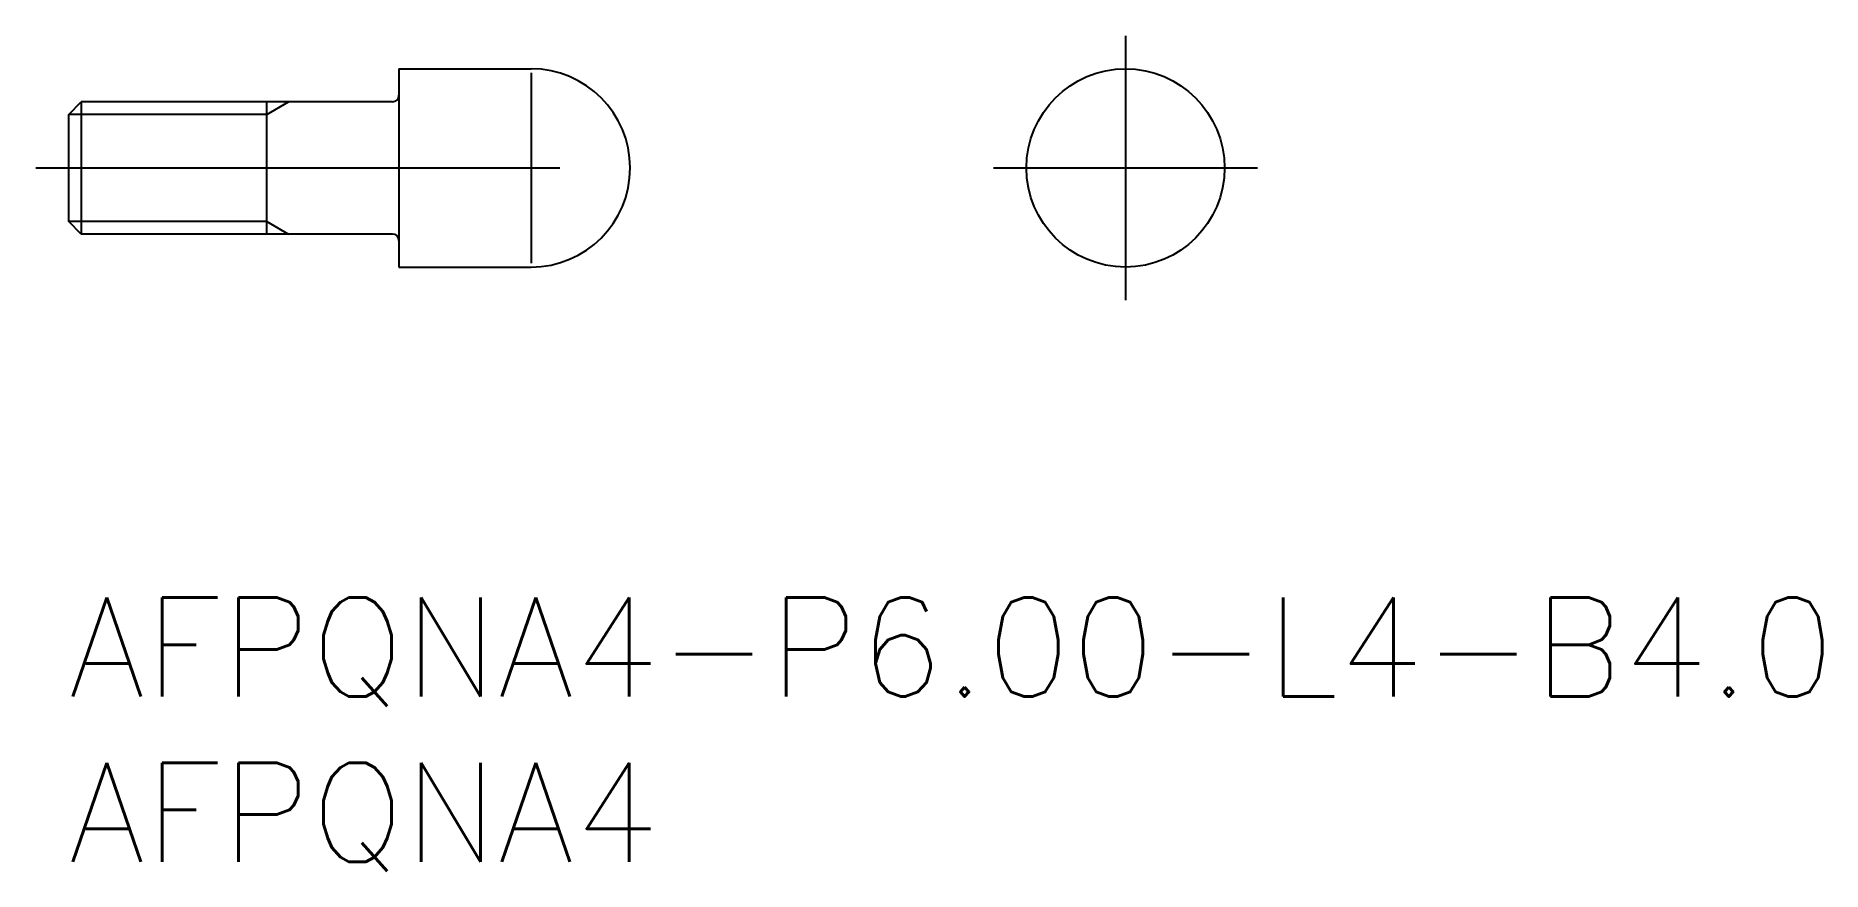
# Model space of a CAD drawing. Extents: x -1 to 53.1, y -8.3 to 17.
import ezdxf

# ---------------------------------------------------------------- set-up
doc = ezdxf.new("R2010")
doc.units = 0
doc.header["$LTSCALE"] = 0.5
doc.linetypes.add('CENTER', pattern=[50.8, 31.75, -6.35, 6.35, -6.35])
for name, color, linetype in [('MSM_CENTER', 1, 'CENTER'), ('MSM_CONTINUOUS', 7, 'CONTINUOUS'), ('MSM_NARROW', 5, 'CONTINUOUS'), ('MSM_PART_NUMBER', 7, 'CONTINUOUS')]:
    doc.layers.add(name, color=color, linetype=linetype)
doc.styles.get("Standard").update_dxf_attribs({"font": 'txt.shx', "height": 3, "bigfont": 'bigfont.shx'})

# ---------------------------------------------------------------- blocks, each defined once
blk = doc.blocks.new('*U11')
at = {"layer": 'MSM_PART_NUMBER'}
blk.add_text('AFPQNA4-P6.00-L4-B4.0', height=3, dxfattribs=at).set_placement((0, -3))
blk = doc.blocks.new('*U12')
at = {"layer": 'MSM_PART_NUMBER'}
blk.add_text('AFPQNA4', height=3, dxfattribs=at).set_placement((0, -8))

msp = doc.modelspace()

# ---------------------------------------------------------------- linework, layer by layer
at = {"layer": 'MSM_CENTER'}
for p, q in [((32, 17), (32, 9)), ((-1, 13), (18, 13)), ((28, 13), (36, 13))]:
    msp.add_line(p, q, dxfattribs=at)
at = {"layer": 'MSM_CONTINUOUS'}
for p, q in [((10, 16), (10, 10)), ((10, 16), (14, 16)), ((0, 14.621), (0.379, 15)), ((0, 11.379), (0, 14.621)), ((9.8, 15), (0.379, 15)), ((0.379, 15), (0.379, 11)), ((6, 11), (6, 15)), ((0.379, 11), (0, 11.379)), ((9.8, 11), (0.379, 11)), ((10, 10), (14, 10))]:
    msp.add_line(p, q, dxfattribs=at)
msp.add_circle((32, 13), 3, dxfattribs=at)
for centre, radius, start, end in [((14, 13), 3, 270, 90), ((9.8, 15.2), 0.2, 270, 0), ((9.8, 10.8), 0.2, 360, 90)]:
    msp.add_arc(centre, radius, start, end, dxfattribs=at)
at = {"layer": 'MSM_NARROW'}
for p, q in [((14, 15.88), (14, 10.12)), ((6, 14.621), (0, 14.621)), ((6, 14.621), (6.656, 15)), ((6, 11.379), (0, 11.379)), ((6, 11.379), (6.656, 11))]:
    msp.add_line(p, q, dxfattribs=at)

# ---------------------------------------------------------------- block references
at = {"layer": 'MSM_CONTINUOUS'}
for name in ['*U11', '*U12']:
    msp.add_blockref(name, (0, 0), dxfattribs=at)

doc.saveas('drawing.dxf')
